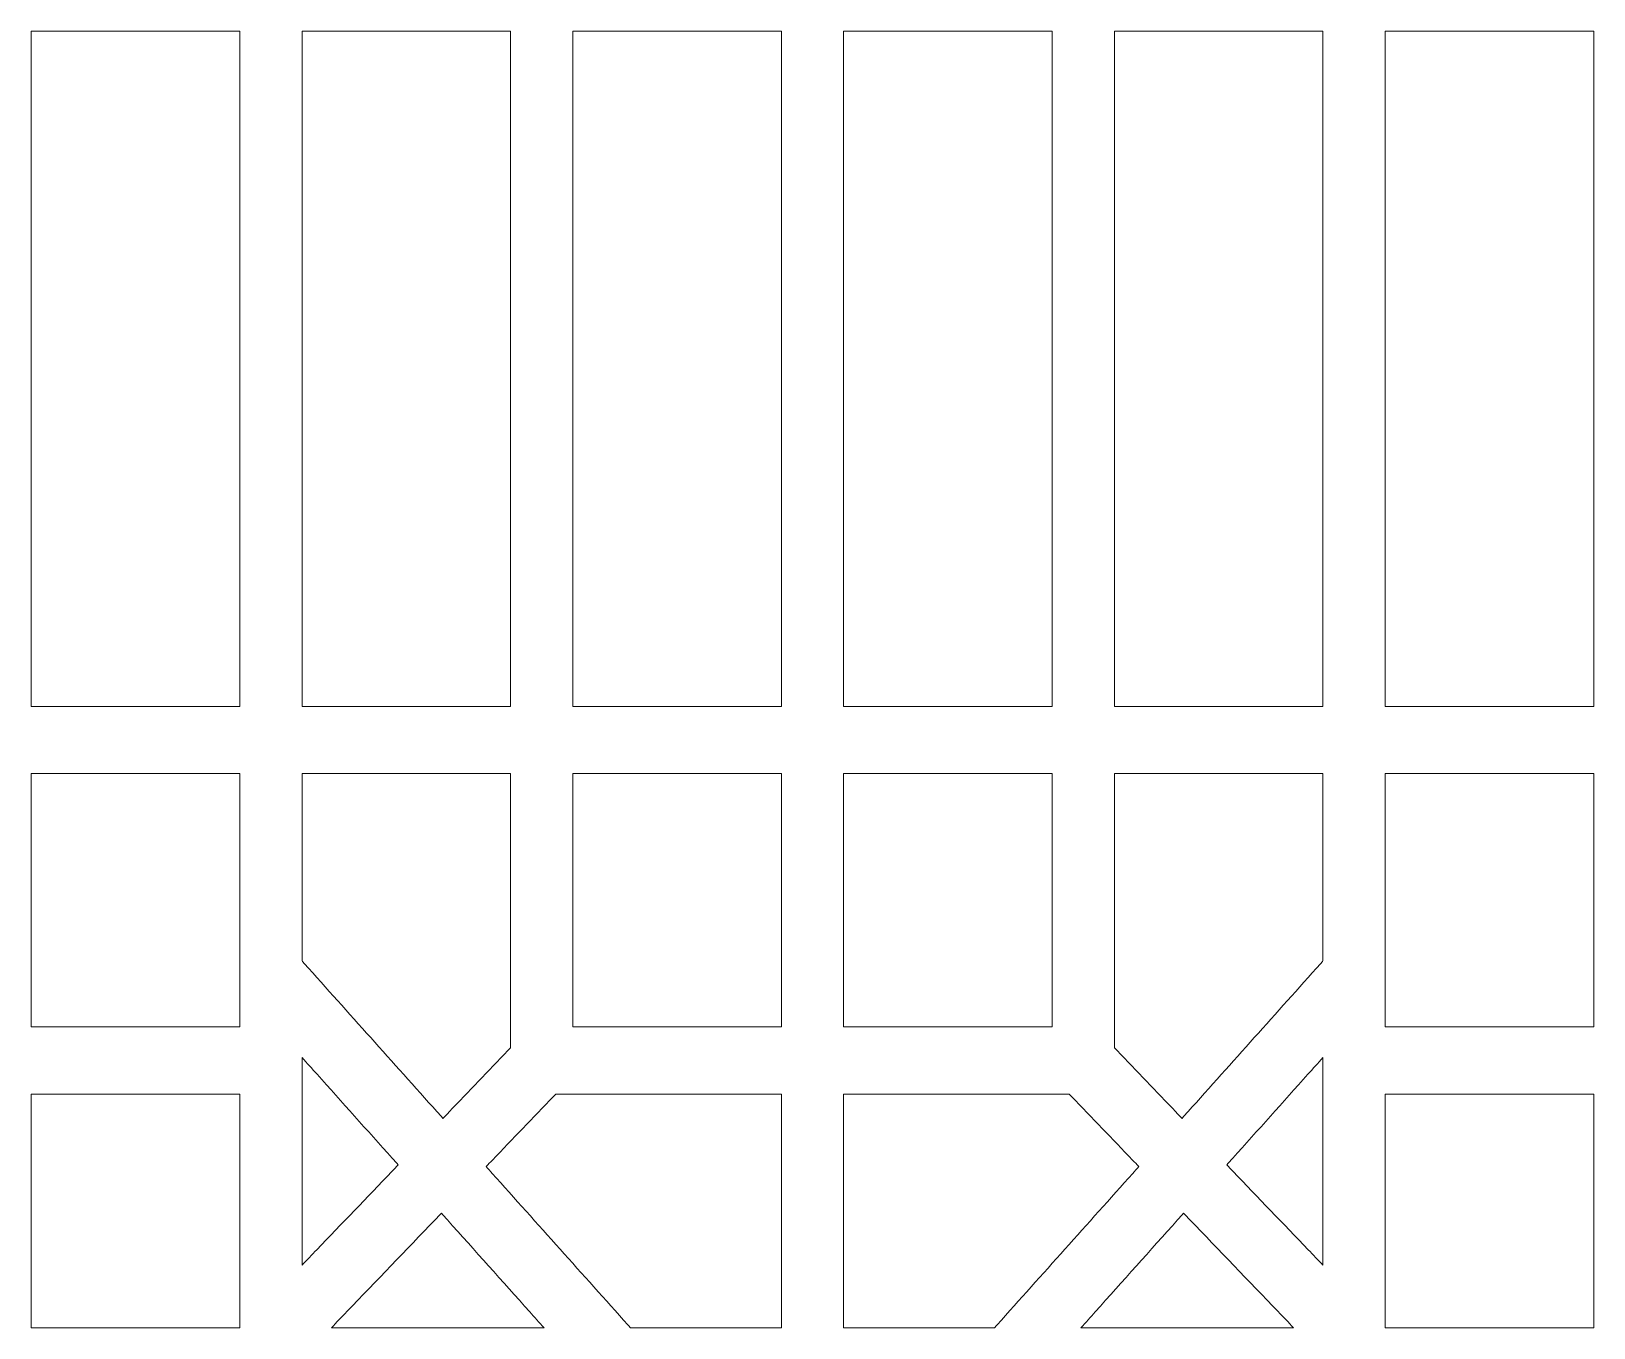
# Model space of a CAD drawing. Header units: centimetres. Extents: x -7.4 to 7.4, y -8.7 to 8.7.
# Drawn here: x -7.45 to -1.44, y -8.7 to -3.71 of the extents above; entities that cross this region are included whole.
import ezdxf

# ---------------------------------------------------------------- set-up
doc = ezdxf.new("R2010")
doc.units = ezdxf.units.CM
doc.header["$MEASUREMENT"] = 0
doc.layers.add('layer 1', color=7, linetype='Continuous')

msp = doc.modelspace()

# ---------------------------------------------------------------- linework, layer by layer
at = {"layer": 'layer 1', "color": 177, "lineweight": 9}
for points, knots in [([(-7.41577, -3.71222), (-7.17074, -3.71222), (-6.92575, -3.71222), (-6.68073, -3.71222), (-6.68073, -3.71222), (-6.66953, -3.71222), (-6.65834, -3.71222), (-6.64714, -3.71222), (-6.64714, -3.71222), (-6.64714, -3.72428), (-6.64714, -3.73636), (-6.64714, -3.74843), (-6.64714, -3.74843), (-6.64714, -4.58949), (-6.64714, -5.43054), (-6.64714, -6.27157), (-6.64714, -6.27157), (-6.64714, -6.28366), (-6.64714, -6.29573), (-6.64714, -6.30779), (-6.64714, -6.30779), (-6.65834, -6.30779), (-6.66953, -6.30779), (-6.68073, -6.30779), (-6.68073, -6.30779), (-6.92575, -6.30779), (-7.17074, -6.30779), (-7.41577, -6.30779), (-7.41577, -6.30779), (-7.42696, -6.30779), (-7.43815, -6.30779), (-7.44934, -6.30779), (-7.44934, -6.30779), (-7.44934, -6.29573), (-7.44934, -6.28366), (-7.44934, -6.27157), (-7.44934, -6.27157), (-7.44934, -5.43054), (-7.44934, -4.58949), (-7.44934, -3.74843), (-7.44934, -3.74843), (-7.44934, -3.73636), (-7.44934, -3.72428), (-7.44934, -3.71222), (-7.44934, -3.71222), (-7.43815, -3.71222), (-7.42696, -3.71222), (-7.41577, -3.71222)], [0, 0, 0, 0, 0.0769231, 0.0769231, 0.0769231, 0.0769231, 0.1538462, 0.1538462, 0.1538462, 0.1538462, 0.2307692, 0.2307692, 0.2307692, 0.2307692, 0.3076923, 0.3076923, 0.3076923, 0.3076923, 0.3846154, 0.3846154, 0.3846154, 0.3846154, 0.4615385, 0.4615385, 0.4615385, 0.4615385, 0.5384615, 0.5384615, 0.5384615, 0.5384615, 0.6153846, 0.6153846, 0.6153846, 0.6153846, 0.6923077, 0.6923077, 0.6923077, 0.6923077, 0.7692308, 0.7692308, 0.7692308, 0.7692308, 0.8461538, 0.8461538, 0.8461538, 0.8461538, 1, 1, 1, 1]), ([(-5.60586, -3.74843), (-5.60586, -4.58949), (-5.60586, -5.43054), (-5.60586, -6.27157), (-5.60586, -6.27157), (-5.60586, -6.28366), (-5.60586, -6.29573), (-5.60586, -6.30779), (-5.60586, -6.30779), (-5.61703, -6.30779), (-5.62822, -6.30779), (-5.63942, -6.30779), (-5.63942, -6.30779), (-5.88444, -6.30779), (-6.12945, -6.30779), (-6.37446, -6.30779), (-6.37446, -6.30779), (-6.38565, -6.30779), (-6.39685, -6.30779), (-6.40805, -6.30779), (-6.40805, -6.30779), (-6.40805, -6.29573), (-6.40805, -6.28366), (-6.40805, -6.27157), (-6.40805, -6.27157), (-6.40805, -5.43054), (-6.40805, -4.58949), (-6.40805, -3.74843), (-6.40805, -3.74843), (-6.40805, -3.73636), (-6.40805, -3.72428), (-6.40805, -3.71222), (-6.40805, -3.71222), (-6.39685, -3.71222), (-6.38565, -3.71222), (-6.37446, -3.71222), (-6.37446, -3.71222), (-6.12945, -3.71222), (-5.88444, -3.71222), (-5.63942, -3.71222), (-5.63942, -3.71222), (-5.62822, -3.71222), (-5.61703, -3.71222), (-5.60586, -3.71222), (-5.60586, -3.71222), (-5.60586, -3.72428), (-5.60586, -3.73636), (-5.60586, -3.74843)], [0, 0, 0, 0, 0.0769231, 0.0769231, 0.0769231, 0.0769231, 0.1538462, 0.1538462, 0.1538462, 0.1538462, 0.2307692, 0.2307692, 0.2307692, 0.2307692, 0.3076923, 0.3076923, 0.3076923, 0.3076923, 0.3846154, 0.3846154, 0.3846154, 0.3846154, 0.4615385, 0.4615385, 0.4615385, 0.4615385, 0.5384615, 0.5384615, 0.5384615, 0.5384615, 0.6153846, 0.6153846, 0.6153846, 0.6153846, 0.6923077, 0.6923077, 0.6923077, 0.6923077, 0.7692308, 0.7692308, 0.7692308, 0.7692308, 0.8461538, 0.8461538, 0.8461538, 0.8461538, 1, 1, 1, 1]), ([(-4.56455, -3.74843), (-4.56455, -4.58949), (-4.56455, -5.43054), (-4.56455, -6.27157), (-4.56455, -6.27157), (-4.56455, -6.28366), (-4.56455, -6.29573), (-4.56455, -6.30779), (-4.56455, -6.30779), (-4.57574, -6.30779), (-4.58694, -6.30779), (-4.59814, -6.30779), (-4.59814, -6.30779), (-4.84314, -6.30779), (-5.08816, -6.30779), (-5.33317, -6.30779), (-5.33317, -6.30779), (-5.34434, -6.30779), (-5.35557, -6.30779), (-5.36674, -6.30779), (-5.36674, -6.30779), (-5.36674, -6.29573), (-5.36674, -6.28366), (-5.36674, -6.27157), (-5.36674, -6.27157), (-5.36674, -5.43054), (-5.36674, -4.58949), (-5.36674, -3.74843), (-5.36674, -3.74843), (-5.36674, -3.73636), (-5.36674, -3.72428), (-5.36674, -3.71222), (-5.36674, -3.71222), (-5.35557, -3.71222), (-5.34434, -3.71222), (-5.33317, -3.71222), (-5.33317, -3.71222), (-5.08816, -3.71222), (-4.84314, -3.71222), (-4.59814, -3.71222), (-4.59814, -3.71222), (-4.58694, -3.71222), (-4.57574, -3.71222), (-4.56455, -3.71222), (-4.56455, -3.71222), (-4.56455, -3.72428), (-4.56455, -3.73636), (-4.56455, -3.74843)], [0, 0, 0, 0, 0.0769231, 0.0769231, 0.0769231, 0.0769231, 0.1538462, 0.1538462, 0.1538462, 0.1538462, 0.2307692, 0.2307692, 0.2307692, 0.2307692, 0.3076923, 0.3076923, 0.3076923, 0.3076923, 0.3846154, 0.3846154, 0.3846154, 0.3846154, 0.4615385, 0.4615385, 0.4615385, 0.4615385, 0.5384615, 0.5384615, 0.5384615, 0.5384615, 0.6153846, 0.6153846, 0.6153846, 0.6153846, 0.6923077, 0.6923077, 0.6923077, 0.6923077, 0.7692308, 0.7692308, 0.7692308, 0.7692308, 0.8461538, 0.8461538, 0.8461538, 0.8461538, 1, 1, 1, 1]), ([(-4.32545, -6.27157), (-4.32545, -5.43054), (-4.32545, -4.58949), (-4.32545, -3.74843), (-4.32545, -3.74843), (-4.32545, -3.73636), (-4.32545, -3.72428), (-4.32545, -3.71222), (-4.32545, -3.71222), (-4.31426, -3.71222), (-4.30306, -3.71222), (-4.29186, -3.71222), (-4.29186, -3.71222), (-4.04685, -3.71222), (-3.80185, -3.71222), (-3.55682, -3.71222), (-3.55682, -3.71222), (-3.54564, -3.71222), (-3.53444, -3.71222), (-3.52325, -3.71222), (-3.52325, -3.71222), (-3.52325, -3.72428), (-3.52325, -3.73636), (-3.52325, -3.74843), (-3.52325, -3.74843), (-3.52325, -4.58949), (-3.52325, -5.43054), (-3.52325, -6.27157), (-3.52325, -6.27157), (-3.52325, -6.28366), (-3.52325, -6.29573), (-3.52325, -6.30779), (-3.52325, -6.30779), (-3.53444, -6.30779), (-3.54564, -6.30779), (-3.55682, -6.30779), (-3.55682, -6.30779), (-3.80185, -6.30779), (-4.04685, -6.30779), (-4.29186, -6.30779), (-4.29186, -6.30779), (-4.30306, -6.30779), (-4.31426, -6.30779), (-4.32545, -6.30779), (-4.32545, -6.30779), (-4.32545, -6.29573), (-4.32545, -6.28366), (-4.32545, -6.27157)], [0, 0, 0, 0, 0.0769231, 0.0769231, 0.0769231, 0.0769231, 0.1538462, 0.1538462, 0.1538462, 0.1538462, 0.2307692, 0.2307692, 0.2307692, 0.2307692, 0.3076923, 0.3076923, 0.3076923, 0.3076923, 0.3846154, 0.3846154, 0.3846154, 0.3846154, 0.4615385, 0.4615385, 0.4615385, 0.4615385, 0.5384615, 0.5384615, 0.5384615, 0.5384615, 0.6153846, 0.6153846, 0.6153846, 0.6153846, 0.6923077, 0.6923077, 0.6923077, 0.6923077, 0.7692308, 0.7692308, 0.7692308, 0.7692308, 0.8461538, 0.8461538, 0.8461538, 0.8461538, 1, 1, 1, 1]), ([(-3.25057, -3.71222), (-3.00556, -3.71222), (-2.76054, -3.71222), (-2.51553, -3.71222), (-2.51553, -3.71222), (-2.50433, -3.71222), (-2.49314, -3.71222), (-2.48194, -3.71222), (-2.48194, -3.71222), (-2.48194, -3.72428), (-2.48194, -3.73636), (-2.48194, -3.74843), (-2.48194, -3.74843), (-2.48194, -4.58949), (-2.48194, -5.43054), (-2.48194, -6.27157), (-2.48194, -6.27157), (-2.48194, -6.28366), (-2.48194, -6.29573), (-2.48194, -6.30779), (-2.48194, -6.30779), (-2.49314, -6.30779), (-2.50433, -6.30779), (-2.51553, -6.30779), (-2.51553, -6.30779), (-2.76054, -6.30779), (-3.00556, -6.30779), (-3.25057, -6.30779), (-3.25057, -6.30779), (-3.26176, -6.30779), (-3.27295, -6.30779), (-3.28414, -6.30779), (-3.28414, -6.30779), (-3.28414, -6.29573), (-3.28414, -6.28366), (-3.28414, -6.27157), (-3.28414, -6.27157), (-3.28414, -5.43054), (-3.28414, -4.58949), (-3.28414, -3.74843), (-3.28414, -3.74843), (-3.28414, -3.73636), (-3.28414, -3.72428), (-3.28414, -3.71222), (-3.28414, -3.71222), (-3.27295, -3.71222), (-3.26176, -3.71222), (-3.25057, -3.71222)], [0, 0, 0, 0, 0.0769231, 0.0769231, 0.0769231, 0.0769231, 0.1538462, 0.1538462, 0.1538462, 0.1538462, 0.2307692, 0.2307692, 0.2307692, 0.2307692, 0.3076923, 0.3076923, 0.3076923, 0.3076923, 0.3846154, 0.3846154, 0.3846154, 0.3846154, 0.4615385, 0.4615385, 0.4615385, 0.4615385, 0.5384615, 0.5384615, 0.5384615, 0.5384615, 0.6153846, 0.6153846, 0.6153846, 0.6153846, 0.6923077, 0.6923077, 0.6923077, 0.6923077, 0.7692308, 0.7692308, 0.7692308, 0.7692308, 0.8461538, 0.8461538, 0.8461538, 0.8461538, 1, 1, 1, 1]), ([(-1.47424, -6.30779), (-1.71923, -6.30779), (-1.96426, -6.30779), (-2.20928, -6.30779), (-2.20928, -6.30779), (-2.22045, -6.30779), (-2.23164, -6.30779), (-2.24284, -6.30779), (-2.24284, -6.30779), (-2.24284, -6.29573), (-2.24284, -6.28366), (-2.24284, -6.27157), (-2.24284, -6.27157), (-2.24284, -5.43054), (-2.24284, -4.58949), (-2.24284, -3.74843), (-2.24284, -3.74843), (-2.24284, -3.73636), (-2.24284, -3.72428), (-2.24284, -3.71222), (-2.24284, -3.71222), (-2.23164, -3.71222), (-2.22045, -3.71222), (-2.20928, -3.71222), (-2.20928, -3.71222), (-1.96426, -3.71222), (-1.71923, -3.71222), (-1.47424, -3.71222), (-1.47424, -3.71222), (-1.46302, -3.71222), (-1.45185, -3.71222), (-1.44066, -3.71222), (-1.44066, -3.71222), (-1.44066, -3.72428), (-1.44066, -3.73636), (-1.44066, -3.74843), (-1.44066, -3.74843), (-1.44066, -4.58949), (-1.44066, -5.43054), (-1.44066, -6.27157), (-1.44066, -6.27157), (-1.44066, -6.28366), (-1.44066, -6.29573), (-1.44066, -6.30779), (-1.44066, -6.30779), (-1.45185, -6.30779), (-1.46302, -6.30779), (-1.47424, -6.30779)], [0, 0, 0, 0, 0.0769231, 0.0769231, 0.0769231, 0.0769231, 0.1538462, 0.1538462, 0.1538462, 0.1538462, 0.2307692, 0.2307692, 0.2307692, 0.2307692, 0.3076923, 0.3076923, 0.3076923, 0.3076923, 0.3846154, 0.3846154, 0.3846154, 0.3846154, 0.4615385, 0.4615385, 0.4615385, 0.4615385, 0.5384615, 0.5384615, 0.5384615, 0.5384615, 0.6153846, 0.6153846, 0.6153846, 0.6153846, 0.6923077, 0.6923077, 0.6923077, 0.6923077, 0.7692308, 0.7692308, 0.7692308, 0.7692308, 0.8461538, 0.8461538, 0.8461538, 0.8461538, 1, 1, 1, 1]), ([(-7.41577, -6.5656), (-7.17074, -6.5656), (-6.92575, -6.5656), (-6.68073, -6.5656), (-6.68073, -6.5656), (-6.66953, -6.5656), (-6.65834, -6.5656), (-6.64714, -6.5656), (-6.64714, -6.5656), (-6.64714, -6.57768), (-6.64714, -6.58975), (-6.64714, -6.60182), (-6.64714, -6.60182), (-6.64714, -6.90257), (-6.64714, -7.20336), (-6.64714, -7.50412), (-6.64714, -7.50412), (-6.64714, -7.51619), (-6.64714, -7.52827), (-6.64714, -7.54034), (-6.64714, -7.54034), (-6.65834, -7.54034), (-6.66953, -7.54034), (-6.68073, -7.54034), (-6.68073, -7.54034), (-6.92575, -7.54034), (-7.17074, -7.54034), (-7.41577, -7.54034), (-7.41577, -7.54034), (-7.42696, -7.54034), (-7.43815, -7.54034), (-7.44934, -7.54034), (-7.44934, -7.54034), (-7.44934, -7.52827), (-7.44934, -7.51619), (-7.44934, -7.50412), (-7.44934, -7.50412), (-7.44934, -7.20336), (-7.44934, -6.90257), (-7.44934, -6.60182), (-7.44934, -6.60182), (-7.44934, -6.58975), (-7.44934, -6.57768), (-7.44934, -6.5656), (-7.44934, -6.5656), (-7.43815, -6.5656), (-7.42696, -6.5656), (-7.41577, -6.5656)], [0, 0, 0, 0, 0.0769231, 0.0769231, 0.0769231, 0.0769231, 0.1538462, 0.1538462, 0.1538462, 0.1538462, 0.2307692, 0.2307692, 0.2307692, 0.2307692, 0.3076923, 0.3076923, 0.3076923, 0.3076923, 0.3846154, 0.3846154, 0.3846154, 0.3846154, 0.4615385, 0.4615385, 0.4615385, 0.4615385, 0.5384615, 0.5384615, 0.5384615, 0.5384615, 0.6153846, 0.6153846, 0.6153846, 0.6153846, 0.6923077, 0.6923077, 0.6923077, 0.6923077, 0.7692308, 0.7692308, 0.7692308, 0.7692308, 0.8461538, 0.8461538, 0.8461538, 0.8461538, 1, 1, 1, 1]), ([(-5.61609, -7.63138), (-5.69138, -7.70974), (-5.76666, -7.78812), (-5.84193, -7.86651), (-5.84193, -7.86651), (-5.84999, -7.87491), (-5.85804, -7.8833), (-5.86608, -7.89167), (-5.86608, -7.89167), (-5.87386, -7.88298), (-5.88165, -7.87432), (-5.88941, -7.86562), (-5.88941, -7.86562), (-6.05914, -7.67609), (-6.22889, -7.48658), (-6.39862, -7.29706), (-6.39862, -7.29706), (-6.40175, -7.29356), (-6.40489, -7.29004), (-6.40805, -7.28654), (-6.40805, -7.28654), (-6.40805, -7.28165), (-6.40805, -7.27678), (-6.40805, -7.27189), (-6.40805, -7.27189), (-6.40805, -7.04854), (-6.40805, -6.82518), (-6.40805, -6.60182), (-6.40805, -6.60182), (-6.40805, -6.58975), (-6.40805, -6.57768), (-6.40805, -6.5656), (-6.40805, -6.5656), (-6.39685, -6.5656), (-6.38565, -6.5656), (-6.37446, -6.5656), (-6.37446, -6.5656), (-6.12945, -6.5656), (-5.88444, -6.5656), (-5.63942, -6.5656), (-5.63942, -6.5656), (-5.62822, -6.5656), (-5.61703, -6.5656), (-5.60586, -6.5656), (-5.60586, -6.5656), (-5.60586, -6.57768), (-5.60586, -6.58975), (-5.60586, -6.60182), (-5.60586, -6.60182), (-5.60586, -6.9363), (-5.60586, -7.27082), (-5.60586, -7.60531), (-5.60586, -7.60531), (-5.60586, -7.61044), (-5.60586, -7.61558), (-5.60586, -7.62068), (-5.60586, -7.62068), (-5.60927, -7.62424), (-5.61269, -7.6278), (-5.61609, -7.63138)], [0, 0, 0, 0, 0.0625, 0.0625, 0.0625, 0.0625, 0.125, 0.125, 0.125, 0.125, 0.1875, 0.1875, 0.1875, 0.1875, 0.25, 0.25, 0.25, 0.25, 0.3125, 0.3125, 0.3125, 0.3125, 0.375, 0.375, 0.375, 0.375, 0.4375, 0.4375, 0.4375, 0.4375, 0.5, 0.5, 0.5, 0.5, 0.5625, 0.5625, 0.5625, 0.5625, 0.625, 0.625, 0.625, 0.625, 0.6875, 0.6875, 0.6875, 0.6875, 0.75, 0.75, 0.75, 0.75, 0.8125, 0.8125, 0.8125, 0.8125, 0.875, 0.875, 0.875, 0.875, 1, 1, 1, 1]), ([(-4.56455, -6.60182), (-4.56455, -6.90257), (-4.56455, -7.20336), (-4.56455, -7.50412), (-4.56455, -7.50412), (-4.56455, -7.51619), (-4.56455, -7.52827), (-4.56455, -7.54034), (-4.56455, -7.54034), (-4.57574, -7.54034), (-4.58694, -7.54034), (-4.59814, -7.54034), (-4.59814, -7.54034), (-4.84314, -7.54034), (-5.08816, -7.54034), (-5.33317, -7.54034), (-5.33317, -7.54034), (-5.34434, -7.54034), (-5.35557, -7.54034), (-5.36674, -7.54034), (-5.36674, -7.54034), (-5.36674, -7.52827), (-5.36674, -7.51619), (-5.36674, -7.50412), (-5.36674, -7.50412), (-5.36674, -7.20336), (-5.36674, -6.90257), (-5.36674, -6.60182), (-5.36674, -6.60182), (-5.36674, -6.58975), (-5.36674, -6.57768), (-5.36674, -6.5656), (-5.36674, -6.5656), (-5.35557, -6.5656), (-5.34434, -6.5656), (-5.33317, -6.5656), (-5.33317, -6.5656), (-5.08816, -6.5656), (-4.84314, -6.5656), (-4.59814, -6.5656), (-4.59814, -6.5656), (-4.58694, -6.5656), (-4.57574, -6.5656), (-4.56455, -6.5656), (-4.56455, -6.5656), (-4.56455, -6.57768), (-4.56455, -6.58975), (-4.56455, -6.60182)], [0, 0, 0, 0, 0.0769231, 0.0769231, 0.0769231, 0.0769231, 0.1538462, 0.1538462, 0.1538462, 0.1538462, 0.2307692, 0.2307692, 0.2307692, 0.2307692, 0.3076923, 0.3076923, 0.3076923, 0.3076923, 0.3846154, 0.3846154, 0.3846154, 0.3846154, 0.4615385, 0.4615385, 0.4615385, 0.4615385, 0.5384615, 0.5384615, 0.5384615, 0.5384615, 0.6153846, 0.6153846, 0.6153846, 0.6153846, 0.6923077, 0.6923077, 0.6923077, 0.6923077, 0.7692308, 0.7692308, 0.7692308, 0.7692308, 0.8461538, 0.8461538, 0.8461538, 0.8461538, 1, 1, 1, 1]), ([(-4.32545, -7.50412), (-4.32545, -7.20336), (-4.32545, -6.90257), (-4.32545, -6.60182), (-4.32545, -6.60182), (-4.32545, -6.58975), (-4.32545, -6.57768), (-4.32545, -6.5656), (-4.32545, -6.5656), (-4.31426, -6.5656), (-4.30306, -6.5656), (-4.29186, -6.5656), (-4.29186, -6.5656), (-4.04685, -6.5656), (-3.80185, -6.5656), (-3.55682, -6.5656), (-3.55682, -6.5656), (-3.54564, -6.5656), (-3.53444, -6.5656), (-3.52325, -6.5656), (-3.52325, -6.5656), (-3.52325, -6.57768), (-3.52325, -6.58975), (-3.52325, -6.60182), (-3.52325, -6.60182), (-3.52325, -6.90257), (-3.52325, -7.20336), (-3.52325, -7.50412), (-3.52325, -7.50412), (-3.52325, -7.51619), (-3.52325, -7.52827), (-3.52325, -7.54034), (-3.52325, -7.54034), (-3.53444, -7.54034), (-3.54564, -7.54034), (-3.55682, -7.54034), (-3.55682, -7.54034), (-3.80185, -7.54034), (-4.04685, -7.54034), (-4.29186, -7.54034), (-4.29186, -7.54034), (-4.30306, -7.54034), (-4.31426, -7.54034), (-4.32545, -7.54034), (-4.32545, -7.54034), (-4.32545, -7.52827), (-4.32545, -7.51619), (-4.32545, -7.50412)], [0, 0, 0, 0, 0.0769231, 0.0769231, 0.0769231, 0.0769231, 0.1538462, 0.1538462, 0.1538462, 0.1538462, 0.2307692, 0.2307692, 0.2307692, 0.2307692, 0.3076923, 0.3076923, 0.3076923, 0.3076923, 0.3846154, 0.3846154, 0.3846154, 0.3846154, 0.4615385, 0.4615385, 0.4615385, 0.4615385, 0.5384615, 0.5384615, 0.5384615, 0.5384615, 0.6153846, 0.6153846, 0.6153846, 0.6153846, 0.6923077, 0.6923077, 0.6923077, 0.6923077, 0.7692308, 0.7692308, 0.7692308, 0.7692308, 0.8461538, 0.8461538, 0.8461538, 0.8461538, 1, 1, 1, 1]), ([(-3.28414, -7.60531), (-3.28414, -7.27082), (-3.28414, -6.9363), (-3.28414, -6.60182), (-3.28414, -6.60182), (-3.28414, -6.58975), (-3.28414, -6.57768), (-3.28414, -6.5656), (-3.28414, -6.5656), (-3.27295, -6.5656), (-3.26176, -6.5656), (-3.25057, -6.5656), (-3.25057, -6.5656), (-3.00556, -6.5656), (-2.76054, -6.5656), (-2.51553, -6.5656), (-2.51553, -6.5656), (-2.50433, -6.5656), (-2.49314, -6.5656), (-2.48194, -6.5656), (-2.48194, -6.5656), (-2.48194, -6.57768), (-2.48194, -6.58975), (-2.48194, -6.60182), (-2.48194, -6.60182), (-2.48194, -6.82518), (-2.48194, -7.04854), (-2.48194, -7.27189), (-2.48194, -7.27189), (-2.48194, -7.27678), (-2.48194, -7.28165), (-2.48194, -7.28654), (-2.48194, -7.28654), (-2.48508, -7.29004), (-2.48823, -7.29356), (-2.49138, -7.29706), (-2.49138, -7.29706), (-2.66112, -7.48658), (-2.83085, -7.67609), (-3.00057, -7.86562), (-3.00057, -7.86562), (-3.00836, -7.87432), (-3.01613, -7.88298), (-3.02389, -7.89167), (-3.02389, -7.89167), (-3.03197, -7.8833), (-3.04001, -7.87491), (-3.04805, -7.86651), (-3.04805, -7.86651), (-3.12335, -7.78812), (-3.19862, -7.70974), (-3.27388, -7.63138), (-3.27388, -7.63138), (-3.27729, -7.6278), (-3.28073, -7.62424), (-3.28414, -7.62068), (-3.28414, -7.62068), (-3.28414, -7.61558), (-3.28414, -7.61044), (-3.28414, -7.60531)], [0, 0, 0, 0, 0.0625, 0.0625, 0.0625, 0.0625, 0.125, 0.125, 0.125, 0.125, 0.1875, 0.1875, 0.1875, 0.1875, 0.25, 0.25, 0.25, 0.25, 0.3125, 0.3125, 0.3125, 0.3125, 0.375, 0.375, 0.375, 0.375, 0.4375, 0.4375, 0.4375, 0.4375, 0.5, 0.5, 0.5, 0.5, 0.5625, 0.5625, 0.5625, 0.5625, 0.625, 0.625, 0.625, 0.625, 0.6875, 0.6875, 0.6875, 0.6875, 0.75, 0.75, 0.75, 0.75, 0.8125, 0.8125, 0.8125, 0.8125, 0.875, 0.875, 0.875, 0.875, 1, 1, 1, 1]), ([(-1.47424, -7.54034), (-1.71923, -7.54034), (-1.96426, -7.54034), (-2.20928, -7.54034), (-2.20928, -7.54034), (-2.22045, -7.54034), (-2.23164, -7.54034), (-2.24284, -7.54034), (-2.24284, -7.54034), (-2.24284, -7.52827), (-2.24284, -7.51619), (-2.24284, -7.50412), (-2.24284, -7.50412), (-2.24284, -7.20336), (-2.24284, -6.90257), (-2.24284, -6.60182), (-2.24284, -6.60182), (-2.24284, -6.58975), (-2.24284, -6.57768), (-2.24284, -6.5656), (-2.24284, -6.5656), (-2.23164, -6.5656), (-2.22045, -6.5656), (-2.20928, -6.5656), (-2.20928, -6.5656), (-1.96426, -6.5656), (-1.71923, -6.5656), (-1.47424, -6.5656), (-1.47424, -6.5656), (-1.46302, -6.5656), (-1.45185, -6.5656), (-1.44066, -6.5656), (-1.44066, -6.5656), (-1.44066, -6.57768), (-1.44066, -6.58975), (-1.44066, -6.60182), (-1.44066, -6.60182), (-1.44066, -6.90257), (-1.44066, -7.20336), (-1.44066, -7.50412), (-1.44066, -7.50412), (-1.44066, -7.51619), (-1.44066, -7.52827), (-1.44066, -7.54034), (-1.44066, -7.54034), (-1.45185, -7.54034), (-1.46302, -7.54034), (-1.47424, -7.54034)], [0, 0, 0, 0, 0.0769231, 0.0769231, 0.0769231, 0.0769231, 0.1538462, 0.1538462, 0.1538462, 0.1538462, 0.2307692, 0.2307692, 0.2307692, 0.2307692, 0.3076923, 0.3076923, 0.3076923, 0.3076923, 0.3846154, 0.3846154, 0.3846154, 0.3846154, 0.4615385, 0.4615385, 0.4615385, 0.4615385, 0.5384615, 0.5384615, 0.5384615, 0.5384615, 0.6153846, 0.6153846, 0.6153846, 0.6153846, 0.6923077, 0.6923077, 0.6923077, 0.6923077, 0.7692308, 0.7692308, 0.7692308, 0.7692308, 0.8461538, 0.8461538, 0.8461538, 0.8461538, 1, 1, 1, 1]), ([(-6.35031, -7.72214), (-6.254, -7.82966), (-6.15771, -7.93718), (-6.0614, -8.04471), (-6.0614, -8.04471), (-6.05364, -8.05339), (-6.04586, -8.06207), (-6.03808, -8.07076), (-6.03808, -8.07076), (-6.04613, -8.07915), (-6.05419, -8.08753), (-6.06225, -8.09593), (-6.06225, -8.09593), (-6.15855, -8.19618), (-6.25483, -8.29646), (-6.35113, -8.39674), (-6.35113, -8.39674), (-6.37011, -8.41649), (-6.38908, -8.43623), (-6.40805, -8.45598), (-6.40805, -8.45598), (-6.40805, -8.42754), (-6.40805, -8.39912), (-6.40805, -8.37069), (-6.40805, -8.37069), (-6.40805, -8.16289), (-6.40805, -7.95507), (-6.40805, -7.74728), (-6.40805, -7.74728), (-6.40805, -7.71742), (-6.40805, -7.68754), (-6.40805, -7.65766), (-6.40805, -7.65766), (-6.3888, -7.67914), (-6.36955, -7.70064), (-6.35031, -7.72214)], [0, 0, 0, 0, 0.1, 0.1, 0.1, 0.1, 0.2, 0.2, 0.2, 0.2, 0.3, 0.3, 0.3, 0.3, 0.4, 0.4, 0.4, 0.4, 0.5, 0.5, 0.5, 0.5, 0.6, 0.6, 0.6, 0.6, 0.7, 0.7, 0.7, 0.7, 0.8, 0.8, 0.8, 0.8, 1, 1, 1, 1]), ([(-2.48194, -7.74728), (-2.48194, -7.95507), (-2.48194, -8.16289), (-2.48194, -8.37069), (-2.48194, -8.37069), (-2.48194, -8.39912), (-2.48194, -8.42754), (-2.48194, -8.45598), (-2.48194, -8.45598), (-2.50092, -8.43623), (-2.51989, -8.41649), (-2.53884, -8.39674), (-2.53884, -8.39674), (-2.63515, -8.29646), (-2.73145, -8.19618), (-2.82775, -8.09593), (-2.82775, -8.09593), (-2.8358, -8.08753), (-2.84386, -8.07915), (-2.85192, -8.07076), (-2.85192, -8.07076), (-2.84414, -8.06207), (-2.83636, -8.05339), (-2.82858, -8.04471), (-2.82858, -8.04471), (-2.73228, -7.93718), (-2.63598, -7.82966), (-2.53967, -7.72214), (-2.53967, -7.72214), (-2.52043, -7.70064), (-2.50119, -7.67914), (-2.48194, -7.65766), (-2.48194, -7.65766), (-2.48194, -7.68754), (-2.48194, -7.71742), (-2.48194, -7.74728)], [0, 0, 0, 0, 0.1, 0.1, 0.1, 0.1, 0.2, 0.2, 0.2, 0.2, 0.3, 0.3, 0.3, 0.3, 0.4, 0.4, 0.4, 0.4, 0.5, 0.5, 0.5, 0.5, 0.6, 0.6, 0.6, 0.6, 0.7, 0.7, 0.7, 0.7, 0.8, 0.8, 0.8, 0.8, 1, 1, 1, 1]), ([(-7.41577, -7.79814), (-7.17074, -7.79814), (-6.92575, -7.79814), (-6.68073, -7.79814), (-6.68073, -7.79814), (-6.66953, -7.79814), (-6.65834, -7.79814), (-6.64714, -7.79814), (-6.64714, -7.79814), (-6.64714, -7.8102), (-6.64714, -7.82227), (-6.64714, -7.83435), (-6.64714, -7.83435), (-6.64714, -8.10973), (-6.64714, -8.3851), (-6.64714, -8.66047), (-6.64714, -8.66047), (-6.64714, -8.67255), (-6.64714, -8.6846), (-6.64714, -8.69669), (-6.64714, -8.69669), (-6.65834, -8.69669), (-6.66953, -8.69669), (-6.68073, -8.69669), (-6.68073, -8.69669), (-6.92575, -8.69669), (-7.17074, -8.69669), (-7.41577, -8.69669), (-7.41577, -8.69669), (-7.42696, -8.69669), (-7.43815, -8.69669), (-7.44934, -8.69669), (-7.44934, -8.69669), (-7.44934, -8.6846), (-7.44934, -8.67255), (-7.44934, -8.66047), (-7.44934, -8.66047), (-7.44934, -8.3851), (-7.44934, -8.10973), (-7.44934, -7.83435), (-7.44934, -7.83435), (-7.44934, -7.82227), (-7.44934, -7.8102), (-7.44934, -7.79814), (-7.44934, -7.79814), (-7.43815, -7.79814), (-7.42696, -7.79814), (-7.41577, -7.79814)], [0, 0, 0, 0, 0.0769231, 0.0769231, 0.0769231, 0.0769231, 0.1538462, 0.1538462, 0.1538462, 0.1538462, 0.2307692, 0.2307692, 0.2307692, 0.2307692, 0.3076923, 0.3076923, 0.3076923, 0.3076923, 0.3846154, 0.3846154, 0.3846154, 0.3846154, 0.4615385, 0.4615385, 0.4615385, 0.4615385, 0.5384615, 0.5384615, 0.5384615, 0.5384615, 0.6153846, 0.6153846, 0.6153846, 0.6153846, 0.6923077, 0.6923077, 0.6923077, 0.6923077, 0.7692308, 0.7692308, 0.7692308, 0.7692308, 0.8461538, 0.8461538, 0.8461538, 0.8461538, 1, 1, 1, 1]), ([(-4.56455, -7.83435), (-4.56455, -8.10973), (-4.56455, -8.3851), (-4.56455, -8.66047), (-4.56455, -8.66047), (-4.56455, -8.67255), (-4.56455, -8.6846), (-4.56455, -8.69669), (-4.56455, -8.69669), (-4.57574, -8.69669), (-4.58694, -8.69669), (-4.59814, -8.69669), (-4.59814, -8.69669), (-4.77569, -8.69669), (-4.95328, -8.69669), (-5.13086, -8.69669), (-5.13086, -8.69669), (-5.13562, -8.69669), (-5.14036, -8.69669), (-5.14511, -8.69669), (-5.14511, -8.69669), (-5.14843, -8.69298), (-5.15172, -8.6893), (-5.15501, -8.68562), (-5.15501, -8.68562), (-5.32891, -8.49148), (-5.50279, -8.29733), (-5.67666, -8.10317), (-5.67666, -8.10317), (-5.68445, -8.09448), (-5.69223, -8.08581), (-5.69999, -8.07711), (-5.69999, -8.07711), (-5.69194, -8.06874), (-5.68388, -8.06036), (-5.67584, -8.05195), (-5.67584, -8.05195), (-5.59783, -7.97074), (-5.51984, -7.88952), (-5.44183, -7.80831), (-5.44183, -7.80831), (-5.43857, -7.80491), (-5.43533, -7.80151), (-5.43206, -7.79814), (-5.43206, -7.79814), (-5.42755, -7.79814), (-5.42301, -7.79814), (-5.4185, -7.79814), (-5.4185, -7.79814), (-5.39005, -7.79814), (-5.3616, -7.79814), (-5.33317, -7.79814), (-5.33317, -7.79814), (-5.08816, -7.79814), (-4.84314, -7.79814), (-4.59814, -7.79814), (-4.59814, -7.79814), (-4.58694, -7.79814), (-4.57574, -7.79814), (-4.56455, -7.79814), (-4.56455, -7.79814), (-4.56455, -7.8102), (-4.56455, -7.82227), (-4.56455, -7.83435)], [0, 0, 0, 0, 0.0588235, 0.0588235, 0.0588235, 0.0588235, 0.1176471, 0.1176471, 0.1176471, 0.1176471, 0.1764706, 0.1764706, 0.1764706, 0.1764706, 0.2352941, 0.2352941, 0.2352941, 0.2352941, 0.2941176, 0.2941176, 0.2941176, 0.2941176, 0.3529412, 0.3529412, 0.3529412, 0.3529412, 0.4117647, 0.4117647, 0.4117647, 0.4117647, 0.4705882, 0.4705882, 0.4705882, 0.4705882, 0.5294118, 0.5294118, 0.5294118, 0.5294118, 0.5882353, 0.5882353, 0.5882353, 0.5882353, 0.6470588, 0.6470588, 0.6470588, 0.6470588, 0.7058824, 0.7058824, 0.7058824, 0.7058824, 0.7647059, 0.7647059, 0.7647059, 0.7647059, 0.8235294, 0.8235294, 0.8235294, 0.8235294, 0.8823529, 0.8823529, 0.8823529, 0.8823529, 1, 1, 1, 1]), ([(-4.32545, -8.66047), (-4.32545, -8.3851), (-4.32545, -8.10973), (-4.32545, -7.83435), (-4.32545, -7.83435), (-4.32545, -7.82227), (-4.32545, -7.8102), (-4.32545, -7.79814), (-4.32545, -7.79814), (-4.31426, -7.79814), (-4.30306, -7.79814), (-4.29186, -7.79814), (-4.29186, -7.79814), (-4.04685, -7.79814), (-3.80185, -7.79814), (-3.55682, -7.79814), (-3.55682, -7.79814), (-3.52838, -7.79814), (-3.49993, -7.79814), (-3.4715, -7.79814), (-3.4715, -7.79814), (-3.46697, -7.79814), (-3.46245, -7.79814), (-3.45791, -7.79814), (-3.45791, -7.79814), (-3.45467, -7.80151), (-3.45142, -7.80491), (-3.44818, -7.80831), (-3.44818, -7.80831), (-3.37016, -7.88952), (-3.29215, -7.97074), (-3.21416, -8.05195), (-3.21416, -8.05195), (-3.2061, -8.06036), (-3.19805, -8.06874), (-3.18999, -8.07711), (-3.18999, -8.07711), (-3.19778, -8.08581), (-3.20555, -8.09448), (-3.21333, -8.10317), (-3.21333, -8.10317), (-3.38721, -8.29733), (-3.56109, -8.49148), (-3.73497, -8.68562), (-3.73497, -8.68562), (-3.73828, -8.6893), (-3.74157, -8.69298), (-3.74488, -8.69669), (-3.74488, -8.69669), (-3.74962, -8.69669), (-3.75438, -8.69669), (-3.75912, -8.69669), (-3.75912, -8.69669), (-3.9367, -8.69669), (-4.11428, -8.69669), (-4.29186, -8.69669), (-4.29186, -8.69669), (-4.30306, -8.69669), (-4.31426, -8.69669), (-4.32545, -8.69669), (-4.32545, -8.69669), (-4.32545, -8.6846), (-4.32545, -8.67255), (-4.32545, -8.66047)], [0, 0, 0, 0, 0.0588235, 0.0588235, 0.0588235, 0.0588235, 0.1176471, 0.1176471, 0.1176471, 0.1176471, 0.1764706, 0.1764706, 0.1764706, 0.1764706, 0.2352941, 0.2352941, 0.2352941, 0.2352941, 0.2941176, 0.2941176, 0.2941176, 0.2941176, 0.3529412, 0.3529412, 0.3529412, 0.3529412, 0.4117647, 0.4117647, 0.4117647, 0.4117647, 0.4705882, 0.4705882, 0.4705882, 0.4705882, 0.5294118, 0.5294118, 0.5294118, 0.5294118, 0.5882353, 0.5882353, 0.5882353, 0.5882353, 0.6470588, 0.6470588, 0.6470588, 0.6470588, 0.7058824, 0.7058824, 0.7058824, 0.7058824, 0.7647059, 0.7647059, 0.7647059, 0.7647059, 0.8235294, 0.8235294, 0.8235294, 0.8235294, 0.8823529, 0.8823529, 0.8823529, 0.8823529, 1, 1, 1, 1]), ([(-1.47424, -8.69669), (-1.71923, -8.69669), (-1.96426, -8.69669), (-2.20928, -8.69669), (-2.20928, -8.69669), (-2.22045, -8.69669), (-2.23164, -8.69669), (-2.24284, -8.69669), (-2.24284, -8.69669), (-2.24284, -8.6846), (-2.24284, -8.67255), (-2.24284, -8.66047), (-2.24284, -8.66047), (-2.24284, -8.3851), (-2.24284, -8.10973), (-2.24284, -7.83435), (-2.24284, -7.83435), (-2.24284, -7.82227), (-2.24284, -7.8102), (-2.24284, -7.79814), (-2.24284, -7.79814), (-2.23164, -7.79814), (-2.22045, -7.79814), (-2.20928, -7.79814), (-2.20928, -7.79814), (-1.96426, -7.79814), (-1.71923, -7.79814), (-1.47424, -7.79814), (-1.47424, -7.79814), (-1.46302, -7.79814), (-1.45185, -7.79814), (-1.44066, -7.79814), (-1.44066, -7.79814), (-1.44066, -7.8102), (-1.44066, -7.82227), (-1.44066, -7.83435), (-1.44066, -7.83435), (-1.44066, -8.10973), (-1.44066, -8.3851), (-1.44066, -8.66047), (-1.44066, -8.66047), (-1.44066, -8.67255), (-1.44066, -8.6846), (-1.44066, -8.69669), (-1.44066, -8.69669), (-1.45185, -8.69669), (-1.46302, -8.69669), (-1.47424, -8.69669)], [0, 0, 0, 0, 0.0769231, 0.0769231, 0.0769231, 0.0769231, 0.1538462, 0.1538462, 0.1538462, 0.1538462, 0.2307692, 0.2307692, 0.2307692, 0.2307692, 0.3076923, 0.3076923, 0.3076923, 0.3076923, 0.3846154, 0.3846154, 0.3846154, 0.3846154, 0.4615385, 0.4615385, 0.4615385, 0.4615385, 0.5384615, 0.5384615, 0.5384615, 0.5384615, 0.6153846, 0.6153846, 0.6153846, 0.6153846, 0.6923077, 0.6923077, 0.6923077, 0.6923077, 0.7692308, 0.7692308, 0.7692308, 0.7692308, 0.8461538, 0.8461538, 0.8461538, 0.8461538, 1, 1, 1, 1]), ([(-6.2352, -8.6344), (-6.12217, -8.51673), (-6.00917, -8.39903), (-5.89615, -8.28136), (-5.89615, -8.28136), (-5.88808, -8.27297), (-5.88002, -8.26459), (-5.87198, -8.25621), (-5.87198, -8.25621), (-5.86422, -8.26488), (-5.85644, -8.27357), (-5.84866, -8.28224), (-5.84866, -8.28224), (-5.74328, -8.39994), (-5.63787, -8.51762), (-5.53248, -8.63529), (-5.53248, -8.63529), (-5.51415, -8.65576), (-5.49583, -8.67623), (-5.4775, -8.69669), (-5.4775, -8.69669), (-5.50389, -8.69669), (-5.53025, -8.69669), (-5.55663, -8.69669), (-5.55663, -8.69669), (-5.77503, -8.69669), (-5.99346, -8.69669), (-6.21187, -8.69669), (-6.21187, -8.69669), (-6.23958, -8.69669), (-6.26729, -8.69669), (-6.29499, -8.69669), (-6.29499, -8.69669), (-6.27507, -8.67591), (-6.25514, -8.65516), (-6.2352, -8.6344)], [0, 0, 0, 0, 0.1, 0.1, 0.1, 0.1, 0.2, 0.2, 0.2, 0.2, 0.3, 0.3, 0.3, 0.3, 0.4, 0.4, 0.4, 0.4, 0.5, 0.5, 0.5, 0.5, 0.6, 0.6, 0.6, 0.6, 0.7, 0.7, 0.7, 0.7, 0.8, 0.8, 0.8, 0.8, 1, 1, 1, 1]), ([(-2.6781, -8.69669), (-2.89653, -8.69669), (-3.11495, -8.69669), (-3.33337, -8.69669), (-3.33337, -8.69669), (-3.35974, -8.69669), (-3.38612, -8.69669), (-3.4125, -8.69669), (-3.4125, -8.69669), (-3.39416, -8.67623), (-3.37586, -8.65576), (-3.35752, -8.63529), (-3.35752, -8.63529), (-3.25212, -8.51762), (-3.14673, -8.39994), (-3.04134, -8.28224), (-3.04134, -8.28224), (-3.03356, -8.27357), (-3.02577, -8.26488), (-3.018, -8.25621), (-3.018, -8.25621), (-3.00995, -8.26459), (-3.00189, -8.27297), (-2.99385, -8.28136), (-2.99385, -8.28136), (-2.88083, -8.39903), (-2.7678, -8.51673), (-2.65479, -8.6344), (-2.65479, -8.6344), (-2.63485, -8.65516), (-2.61491, -8.67591), (-2.59498, -8.69669), (-2.59498, -8.69669), (-2.62269, -8.69669), (-2.6504, -8.69669), (-2.6781, -8.69669)], [0, 0, 0, 0, 0.1, 0.1, 0.1, 0.1, 0.2, 0.2, 0.2, 0.2, 0.3, 0.3, 0.3, 0.3, 0.4, 0.4, 0.4, 0.4, 0.5, 0.5, 0.5, 0.5, 0.6, 0.6, 0.6, 0.6, 0.7, 0.7, 0.7, 0.7, 0.8, 0.8, 0.8, 0.8, 1, 1, 1, 1])]:
    msp.add_open_spline(points, degree=3, knots=knots, dxfattribs=at)

doc.saveas('drawing.dxf')
